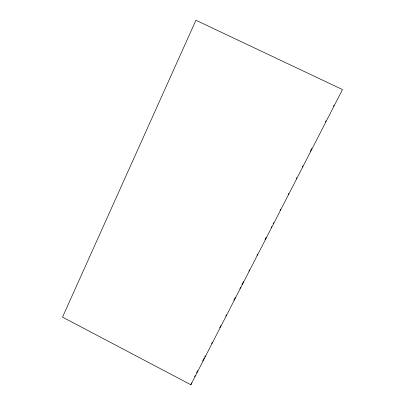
<?xml version="1.0" encoding="UTF-8"?>
<svg xmlns="http://www.w3.org/2000/svg" width="405" height="405" viewBox="0 0 405 405"><rect width="100%" height="100%" fill="white"/><g stroke="black" fill="none" stroke-linecap="round" stroke-linejoin="round"><path stroke-width="0.61" d="M190.866 384.75L342.488 89.576L195.944 20.25L62.512 317.125L190.866 384.75L191.489 382.973M194.597 376.756L195.175 375.632M196.617 372.823L197.772 370.57M202.682 361.012L204.13 358.197M204.707 357.073L205.284 355.949M211.638 343.577L212.215 342.453M219.723 327.827L220.877 325.579M225.787 316.022L226.365 314.893M233.872 300.272L235.32 297.462M239.937 288.461L240.519 287.337M241.962 284.523L243.405 281.713M248.893 271.026L249.47 269.902M256.978 255.282L257.555 254.158M265.067 239.532L266.222 237.284M271.132 227.721L271.709 226.597M273.152 223.788L273.729 222.659M280.083 210.286L280.66 209.162M288.168 194.542L288.745 193.418M296.257 178.792L296.835 177.668M302.322 166.981L302.899 165.858M310.407 151.237L311.85 148.422M325.428 121.991L326.005 120.867M333.512 106.247L334.09 105.118"/></g></svg>
